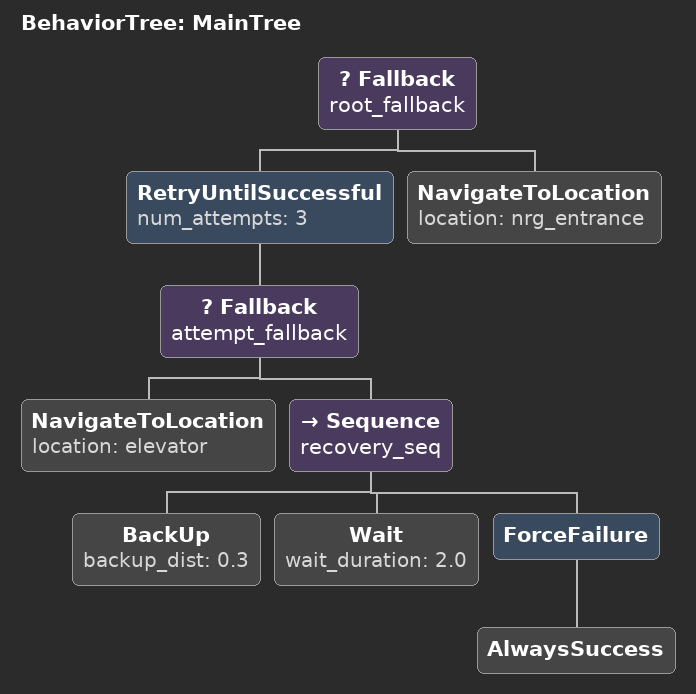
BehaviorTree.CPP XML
<root BTCPP_format="4">
  <BehaviorTree ID="MainTree">
    <Fallback name="root_fallback">
      <RetryUntilSuccessful num_attempts="3">
        <Fallback name="attempt_fallback">
          <NavigateToLocation location="elevator"/>
          <Sequence name="recovery_seq">
            <BackUp backup_dist="0.3"/>
            <Wait wait_duration="2.0"/>
            <ForceFailure>
              <AlwaysSuccess/>
            </ForceFailure>
          </Sequence>
        </Fallback>
      </RetryUntilSuccessful>
      <NavigateToLocation location="nrg_entrance"/>
    </Fallback>
  </BehaviorTree>
</root>
